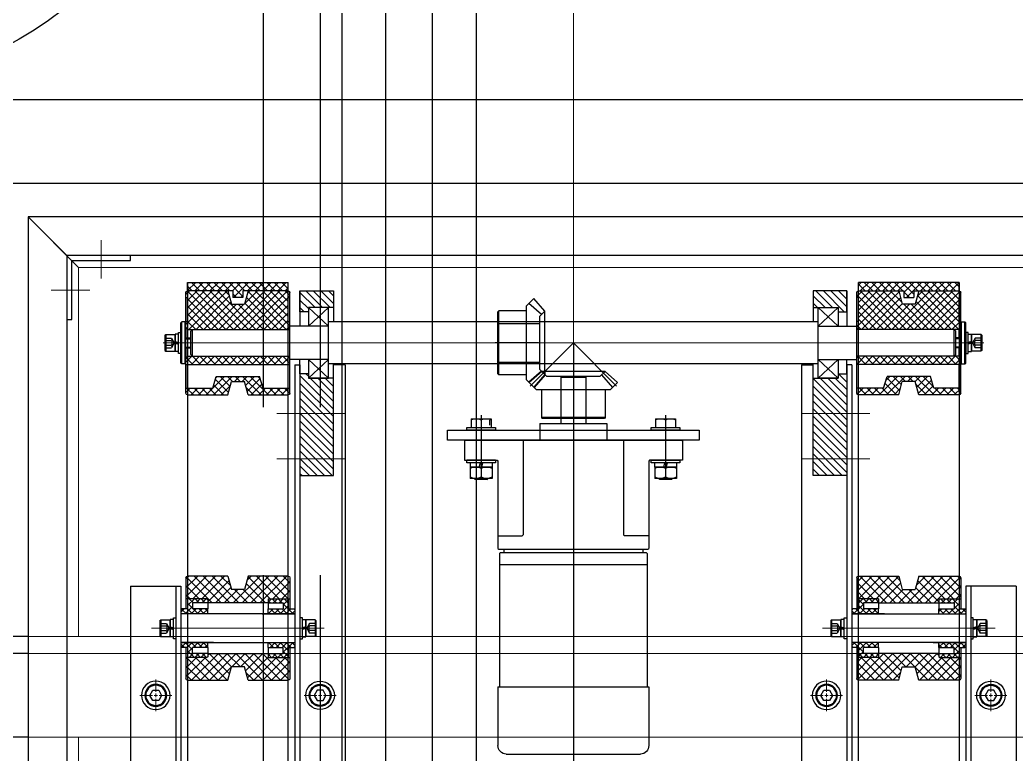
# Model space of a CAD drawing. Extents: x 539033 to 804858, y 468425 to 1263560.
# Drawn here: x 743601 to 744195, y 509810 to 510248 of the extents above; entities that cross this region are included whole.
import ezdxf

# ---------------------------------------------------------------- set-up
doc = ezdxf.new("R2010")
doc.units = 0
doc.header["$LTSCALE"] = 1000
doc.header["$MEASUREMENT"] = 0
for name, pattern in [('0', [0, 0]), ('ACAD_ISO02W100', [15, 12, -3]), ('ACAD_ISO04W100', [30, 24, -3, 0, -3]), ('ACAD_ISO10W100', [18.5, 12, -3, 0.5, -3]), ('DASH', [0.35, 0.25, -0.1]), ('SOLID', [0])]:
    doc.linetypes.add(name, pattern=pattern)
doc.layers.get('0').update_dxf_attribs({"linetype": 'CONTINUOUS'})
for name, color, linetype, lineweight in [('中心线', 1, 'ACAD_ISO10W100', 15), ('标注', 7, 'SOLID', 15), ('点划线', 1, 'ACAD_ISO04W100', 15), ('粗实线', 7, '0', 30), ('细实线', 7, 'SOLID', 15), ('虚线', 6, 'ACAD_ISO02W100', 18)]:
    doc.layers.add(name, color=color, linetype=linetype, lineweight=lineweight)
doc.layers.add('摄像头', color=7, linetype='CONTINUOUS')
doc.layers.add('虛線', color=7, linetype='DASH')

# ---------------------------------------------------------------- blocks, each defined once
blk = doc.blocks.new('A$C2F8B2D76')
at = {"layer": '粗实线'}
for p, q in [((627, 23), (627, 1170)), ((650, 0), (650, 1170)), ((23, 23), (627, 23)), ((627, 23), (650, 0)), ((0, 0), (650, 0))]:
    blk.add_line(p, q, dxfattribs=at)
blk = doc.blocks.new('A$C4B1D05A6')
at = {"layer": '点划线'}
for p, q in [((6.5, 8.5), (6.5, 16)), ((4.5, 6.5), (-3, 6.5)), ((5.5, 6.5), (7.5, 6.5)), ((6.5, 5.5), (6.5, 7.5)), ((8.5, 6.5), (16, 6.5)), ((6.5, 4.5), (6.5, -3))]:
    blk.add_line(p, q, dxfattribs=at)
at = {"layer": '粗实线'}
blk.add_lwpolyline([(3.04, 6.5), (4.77, 3.5), (8.23, 3.5), (9.96, 6.5), (8.23, 9.5), (4.77, 9.5)], close=True, dxfattribs=at)
for radius in [8.5, 6.5, 6]:
    blk.add_circle((6.5, 6.5), radius, dxfattribs=at)
blk = doc.blocks.new('A$C3CA42C6C')
at = {"layer": '标注'}
h = blk.add_hatch(dxfattribs=at)
h.set_pattern_fill('ANSI37', color=256, angle=180, style=0)
h.set_pattern_definition([(315, (-259.355, 1821.231), (-2.245064, -2.245064), []), (225, (-259.355, 1821.231), (-2.245064, 2.245064), [])])
h.paths.add_polyline_path([(69.1, 355.26), (76.9, 355.26), (79, 347.26), (103, 347.26, 0.414214), (104, 348.26), (104, 351.26), (88, 351.26), (85.9, 358.26), (60.1, 358.26), (58, 351.26), (42, 351.26), (42, 348.26, 0.414214), (43, 347.26), (67, 347.26)])
h.paths.add_polyline_path([(103, 386.26), (104, 387.26), (104, 391.06), (103, 391.06), (103, 405.26), (104, 405.26), (104, 408.26, 0.414214), (103, 409.26), (79, 409.26), (76.9, 401.26), (69.1, 401.26), (67, 409.26), (43, 409.26, 0.414214), (42, 408.26), (42, 405.26), (43, 405.26), (43, 391.06), (42, 391.06), (42, 387.26), (43, 386.26)])
h.paths.add_polyline_path([(104, 365.46), (104, 369.26), (103, 370.26), (43, 370.26), (42, 369.26), (42, 365.46)])
h = blk.add_hatch(dxfattribs=at)
h.set_pattern_fill('ANSI31', color=256)
h.set_pattern_definition([(45, (3791.5574, -997.2763), (-2.245064, 2.245064), [])])
h.paths.add_polyline_path([(127, 399.26), (130, 399.26), (130, 409.26), (110, 409.26), (110, 396.76), (115, 396.76), (115, 399.26)])
h.paths.add_polyline_path([(115, 357.26), (115, 359.76), (110, 359.76), (110, 299.26), (130, 299.26), (130, 357.26)])
h = blk.add_hatch(dxfattribs=at)
h.set_pattern_fill('ANSI31', color=256)
h.set_pattern_definition([(45, (3691.5574, -997.2763), (-2.245064, 2.245064), [])])
h.paths.add_polyline_path([(431, 399.26), (431, 396.76), (436, 396.76), (436, 409.26), (416, 409.26), (416, 399.26)])
h.paths.add_polyline_path([(416, 357.26), (416, 299.26), (436, 299.26), (436, 359.76), (431, 359.76), (431, 357.26)])
h = blk.add_hatch(dxfattribs=at)
h.set_pattern_fill('ANSI37', color=256, angle=180, style=0)
h.set_pattern_definition([(315, (-419.355, 1821.231), (-2.245064, -2.245064), []), (225, (-419.355, 1821.231), (-2.245064, 2.245064), [])])
h.paths.add_polyline_path([(476.9, 355.26), (469.1, 355.26), (467, 347.26), (443, 347.26, -0.414214), (442, 348.26), (442, 351.26), (458, 351.26), (460.1, 358.26), (485.9, 358.26), (488, 351.26), (504, 351.26), (504, 348.26, -0.414214), (503, 347.26), (479, 347.26)])
h.paths.add_polyline_path([(443, 386.26), (442, 387.26), (442, 391.06), (443, 391.06), (443, 405.26), (442, 405.26), (442, 408.26, -0.414214), (443, 409.26), (467, 409.26), (469.1, 401.26), (476.9, 401.26), (479, 409.26), (503, 409.26, -0.414214), (504, 408.26), (504, 405.26), (503, 405.26), (503, 391.06), (504, 391.06), (504, 387.26), (503, 386.26)])
h.paths.add_polyline_path([(442, 365.46), (442, 369.26), (443, 370.26), (503, 370.26), (504, 369.26), (504, 365.46)])
h = blk.add_hatch(dxfattribs=at)
h.set_pattern_fill('ANSI37', color=256, scale=30, angle=270, style=0)
h.set_pattern_definition([(225, (512.0958, 719.0855), (-2.65165, 2.65165), []), (135, (512.0958, 719.0855), (2.65165, 2.65165), [])])
h.paths.add_polyline_path([(55, 223.28), (55, 225.78), (42, 225.78), (42, 238.28, -0.414214), (43, 239.28), (67, 239.28), (69.1, 231.28), (76.9, 231.28), (79, 239.28), (103, 239.28, -0.414214), (104, 238.28), (104, 225.78), (91, 225.78), (91, 223.28)])
h.paths.add_polyline_path([(91, 193.28), (91, 190.78), (104, 190.78), (104, 178.28, -0.414214), (103, 177.28), (79, 177.28), (76.9, 185.28), (69.1, 185.28), (67, 177.28), (43, 177.28, -0.414214), (42, 178.28), (42, 190.78), (55, 190.78), (55, 193.28)])
h = blk.add_hatch(dxfattribs=at)
h.set_pattern_fill('ANSI37', color=256, scale=30, angle=270, style=0)
h.set_pattern_definition([(225, (352.0958, 719.0855), (-2.65165, 2.65165), []), (135, (352.0958, 719.0855), (2.65165, 2.65165), [])])
h.paths.add_polyline_path([(491, 223.28), (491, 225.78), (504, 225.78), (504, 238.28, 0.414214), (503, 239.28), (479, 239.28), (476.9, 231.28), (469.1, 231.28), (467, 239.28), (443, 239.28, 0.414214), (442, 238.28), (442, 225.78), (455, 225.78), (455, 223.28)])
h.paths.add_polyline_path([(455, 193.28), (455, 190.78), (442, 190.78), (442, 178.28, 0.414214), (443, 177.28), (467, 177.28), (469.1, 185.28), (476.9, 185.28), (479, 177.28), (503, 177.28, 0.414214), (504, 178.28), (504, 190.78), (491, 190.78), (491, 193.28)])
h = blk.add_hatch(dxfattribs=at)
h.set_pattern_fill('ANSI37', color=256, scale=20, angle=180, style=0)
h.set_pattern_definition([(315, (-50.907, 415.0758), (-1.767767, -1.767767), []), (225, (-50.907, 415.0758), (-1.767767, 1.767767), [])])
h.paths.add_polyline_path([(55, 196.78), (46, 196.78), (46, 193.28), (55, 193.28), (55, 191.28), (54.5, 190.78), (43.5, 190.78), (43, 191.28), (43, 196.78), (39.5, 196.78), (39, 197.28), (39, 199.28), (39.5, 199.78), (55, 199.78)])
h.paths.add_polyline_path([(107, 197.28), (106.5, 196.78), (103, 196.78), (103, 191.28), (102.5, 190.78), (91.5, 190.78), (91, 191.28), (91, 193.28), (100, 193.28), (100, 196.78), (91, 196.78), (91, 199.78), (106.5, 199.78), (107, 199.28)])
h.paths.add_polyline_path([(103, 219.78), (106.5, 219.78), (107, 219.28), (107, 217.28), (106.5, 216.78), (91, 216.78), (91, 219.78), (100, 219.78), (100, 223.28), (91, 223.28), (91, 225.28), (91.5, 225.78), (102.5, 225.78), (103, 225.28)])
h.paths.add_polyline_path([(55, 223.28), (46, 223.28), (46, 219.78), (55, 219.78), (55, 216.78), (39.5, 216.78), (39, 217.28), (39, 219.28), (39.5, 219.78), (43, 219.78), (43, 225.28), (43.5, 225.78), (54.5, 225.78), (55, 225.28)])
h = blk.add_hatch(dxfattribs=at)
h.set_pattern_fill('ANSI37', color=256, scale=20, angle=180, style=0)
h.set_pattern_definition([(315, (-210.907, 415.0758), (-1.767767, -1.767767), []), (225, (-210.907, 415.0758), (-1.767767, 1.767767), [])])
h.paths.add_polyline_path([(491, 196.78), (500, 196.78), (500, 193.28), (491, 193.28), (491, 191.28), (491.5, 190.78), (502.5, 190.78), (503, 191.28), (503, 196.78), (506.5, 196.78), (507, 197.28), (507, 199.28), (506.5, 199.78), (491, 199.78)])
h.paths.add_polyline_path([(439, 197.28), (439.5, 196.78), (443, 196.78), (443, 191.28), (443.5, 190.78), (454.5, 190.78), (455, 191.28), (455, 193.28), (446, 193.28), (446, 196.78), (455, 196.78), (455, 199.78), (439.5, 199.78), (439, 199.28)])
h.paths.add_polyline_path([(443, 219.78), (439.5, 219.78), (439, 219.28), (439, 217.28), (439.5, 216.78), (455, 216.78), (455, 219.78), (446, 219.78), (446, 223.28), (455, 223.28), (455, 225.28), (454.5, 225.78), (443.5, 225.78), (443, 225.28)])
h.paths.add_polyline_path([(491, 223.28), (500, 223.28), (500, 219.78), (491, 219.78), (491, 216.78), (506.5, 216.78), (507, 217.28), (507, 219.28), (506.5, 219.78), (503, 219.78), (503, 225.28), (502.5, 225.78), (491.5, 225.78), (491, 225.28)])
at = {"layer": '粗实线'}
h = blk.add_hatch(dxfattribs=at)
h.set_pattern_fill('ANSI31', color=3, angle=180, style=0)
h.set_pattern_definition([(315, (-12044.5265, -10719.8034), (-2.245064, -2.245064), [])])
h.paths.add_polyline_path([(103, 409.26), (76, 409.26), (76, 405.26), (70, 405.26), (70, 409.26), (43, 409.26), (43, 414.26), (103, 414.26)])
h = blk.add_hatch(dxfattribs=at)
h.set_pattern_fill('ANSI31', color=3, angle=270, style=0)
h.set_pattern_definition([(225, (-12044.5265, -10719.8034), (-2.245064, 2.245064), [])])
h.paths.add_polyline_path([(103, 409.26), (76, 409.26), (76, 405.26), (70, 405.26), (70, 409.26), (43, 409.26), (43, 414.26), (103, 414.26)])
h = blk.add_hatch(dxfattribs=at)
h.set_pattern_fill('ANSI31', color=3, angle=180, style=0)
h.set_pattern_definition([(315, (-12204.5265, -10719.8034), (-2.24506403, -2.24506403), [])])
h.paths.add_polyline_path([(443, 409.26), (470, 409.26), (470, 405.26), (476, 405.26), (476, 409.26), (503, 409.26), (503, 414.26), (443, 414.26)])
h = blk.add_hatch(dxfattribs=at)
h.set_pattern_fill('ANSI31', color=3, angle=270, style=0)
h.set_pattern_definition([(225, (-12204.5265, -10719.8034), (-2.24506403, 2.24506403), [])])
h.paths.add_polyline_path([(443, 409.26), (470, 409.26), (470, 405.26), (476, 405.26), (476, 409.26), (503, 409.26), (503, 414.26), (443, 414.26)])
for p, q in [((289.96, 397.16), (296.6, 404.67)), ((296.6, 404.67), (300.96, 400.3)), ((292.04, 395.08), (299.56, 401.71)), ((300.96, 356.23), (300.96, 400.3)), ((289.96, 361.3), (289.96, 397.16)), ((289.96, 397.16), (292.96, 394.16)), ((292.96, 362.37), (292.96, 394.16)), ((300.96, 397.26), (317.46, 397.26)), ((317.46, 359.26), (317.46, 397.26)), ((317.46, 397.26), (317.96, 396.76)), ((317.96, 359.76), (317.96, 396.76)), ((289.96, 390.76), (292.96, 390.76)), ((317.96, 389.74), (292.96, 389.74)), ((273, 378.26), (247.29, 352.56)), ((273, 378.26), (298.71, 352.56)), ((273, 378.26), (273, 331.68)), ((293.74, 378.26), (319.59, 378.26)), ((289.96, 365.76), (292.96, 365.76)), ((289.96, 359.37), (292.96, 362.37)), ((317.96, 366.74), (292.96, 366.74)), ((254.11, 361.3), (246.6, 354.67)), ((256.19, 359.22), (249.56, 351.71)), ((254.11, 361.3), (257.11, 358.3)), ((254.11, 361.3), (291.89, 361.3)), ((257.11, 358.3), (288.89, 358.3)), ((291.89, 361.3), (288.89, 358.3)), ((289.81, 359.22), (296.44, 351.71)), ((289.96, 361.3), (289.96, 359.37)), ((289.96, 359.37), (296.6, 351.86)), ((291.89, 361.3), (299.4, 354.67)), ((292.04, 361.45), (299.56, 354.82)), ((300.96, 359.26), (317.46, 359.26)), ((317.46, 359.26), (317.96, 359.76)), ((246.6, 354.67), (250.96, 350.3)), ((299.4, 354.67), (295.04, 350.3)), ((296.6, 351.86), (300.96, 356.23)), ((250.96, 350.3), (295.04, 350.3)), ((254, 350.3), (254, 333.8)), ((292, 350.3), (292, 333.8)), ((224, 333.1), (212, 333.1)), ((212, 333.1), (212, 327.8)), ((218, 335.13), (218, 297)), ((224, 333.1), (224, 327.8)), ((254, 333.8), (292, 333.8)), ((254, 333.8), (254.5, 333.3)), ((254.5, 333.3), (291.5, 333.3)), ((292, 333.8), (291.5, 333.3)), ((334, 333.1), (322, 333.1)), ((322, 333.1), (322, 327.8)), ((328, 335.13), (328, 297)), ((334, 333.1), (334, 327.8)), ((209.5, 327.8), (209.5, 326.3)), ((226.5, 327.8), (209.5, 327.8)), ((224, 327.8), (212, 327.8)), ((218, 332.41), (218, 327.8)), ((226.5, 326.3), (226.5, 327.8)), ((319.5, 327.8), (319.5, 326.3)), ((336.5, 327.8), (319.5, 327.8)), ((334, 327.8), (322, 327.8)), ((323, 332.28), (323, 329.28)), ((328, 332.41), (328, 327.8)), ((336.5, 326.3), (336.5, 327.8)), ((209.5, 326.3), (226.5, 326.3)), ((319.5, 326.3), (336.5, 326.3)), ((209.5, 308.3), (209.5, 306.8)), ((209.5, 308.3), (226.5, 308.3)), ((209.5, 306.8), (226.5, 306.8)), ((211.4, 306.8), (211.4, 304.3)), ((211.4, 304.3), (224.6, 304.3)), ((211.5, 304.3), (224.5, 304.3)), ((211.5, 304.3), (211.5, 297.5)), ((217.62, 304.3), (216.95, 306.8)), ((218, 303.61), (218, 298.19)), ((219.12, 304.3), (218.45, 306.8)), ((224.5, 304.3), (224.5, 297.5)), ((224.6, 306.8), (224.6, 304.3)), ((226.5, 306.8), (226.5, 308.3)), ((319.5, 308.3), (319.5, 306.8)), ((319.5, 308.3), (336.5, 308.3)), ((319.5, 306.8), (336.5, 306.8)), ((321.4, 306.8), (321.4, 304.3)), ((321.4, 304.3), (334.6, 304.3)), ((321.5, 304.3), (334.5, 304.3)), ((321.5, 304.3), (321.5, 297.5)), ((327.62, 304.3), (326.95, 306.8)), ((328, 303.61), (328, 298.19)), ((329.12, 304.3), (328.45, 306.8)), ((334.5, 304.3), (334.5, 297.5)), ((334.6, 306.8), (334.6, 304.3)), ((336.5, 306.8), (336.5, 308.3)), ((211.5, 297.5), (224.5, 297.5)), ((214, 297.5), (214, 297.3)), ((214, 297.3), (222, 297.3)), ((214.5, 296.8), (214, 297.3)), ((214.6, 297.5), (214.6, 296.8)), ((221.4, 297.5), (221.4, 296.8)), ((221.5, 296.8), (222, 297.3)), ((222, 297.5), (222, 297.3)), ((321.5, 297.5), (334.5, 297.5)), ((324, 297.5), (324, 297.3)), ((324, 297.3), (332, 297.3)), ((324.5, 296.8), (324, 297.3)), ((324.6, 297.5), (324.6, 296.8)), ((331.4, 297.5), (331.4, 296.8)), ((331.5, 296.8), (332, 297.3)), ((332, 297.5), (332, 297.3)), ((214.5, 296.8), (221.5, 296.8)), ((324.5, 296.8), (331.5, 296.8))]:
    blk.add_line(p, q)
at = {"color": 6}
for p, q in [((266, 358.3), (265.5, 357.8)), ((280.5, 357.8), (265.5, 357.8)), ((265.5, 357.8), (265.5, 330.3)), ((280, 358.3), (266, 358.3)), ((273, 361.27), (273, 127.67)), ((280.5, 357.8), (280, 358.3)), ((280.5, 357.8), (280.5, 330.3)), ((293, 330.3), (253, 330.3)), ((253, 330.3), (253, 320.3)), ((293, 330.3), (293, 320.3)), ((218, 323.54), (218, 304.85)), ((328, 323.54), (328, 304.85)), ((208, 319.8), (208.5, 320.3)), ((208.5, 320.3), (208, 319.8)), ((208, 319.8), (208, 308.3)), ((337.5, 320.3), (208.5, 320.3)), ((243, 320.3), (243, 263.8)), ((303, 320.3), (303, 263.8)), ((338, 319.8), (337.5, 320.3)), ((338, 319.8), (338, 308.3)), ((208, 308.3), (227.5, 308.3)), ((226.5, 308.3), (209.5, 308.3)), ((227.5, 308.3), (228, 307.8)), ((228, 307.8), (228, 255.8)), ((318.5, 308.3), (318, 307.8)), ((318, 307.8), (318, 255.8)), ((338, 308.3), (318.5, 308.3)), ((336.25, 308.3), (319.25, 308.3)), ((228, 263.3), (242.5, 263.3)), ((243, 263.8), (242.5, 263.3)), ((303, 263.8), (303.5, 263.3)), ((318, 263.3), (303.5, 263.3)), ((228.5, 255.3), (228, 255.8)), ((318, 255.8), (317.5, 255.3)), ((317.5, 255.3), (228.5, 255.3)), ((229.5, 253.3), (229, 252.8)), ((229, 252.8), (229, 173.3)), ((316.5, 253.3), (229.5, 253.3)), ((231.5, 255.3), (231.5, 253.3)), ((314.5, 255.3), (314.5, 253.3)), ((317, 252.8), (316.5, 253.3)), ((317, 252.8), (317, 173.3)), ((317, 246.3), (229, 246.3)), ((318, 173.3), (228, 173.3)), ((228, 173.3), (228, 138.3)), ((318, 173.3), (318, 138.3)), ((313, 133.3), (233, 133.3))]:
    blk.add_line(p, q, dxfattribs=at)
blk.add_lwpolyline([(198, 320.3), (348, 320.3), (348, 326.3), (198, 326.3)], close=True)
for centre, radius, start, end in [((215, 326.23), 6.87, 64.09794, 115.90206), ((221, 326.23), 6.87, 64.09794, 115.90206), ((325, 326.23), 6.87, 64.09794, 115.90206), ((331, 326.23), 6.87, 64.09794, 115.90206), ((214.75, 296.3), 8, 66.03052, 113.96948), ((221.25, 296.3), 8, 66.03052, 113.96948), ((324.75, 296.3), 8, 66.03052, 113.96948), ((331.25, 296.3), 8, 66.03052, 113.96948), ((214.75, 305.5), 8, 246.03052, 293.96948), ((221.25, 305.5), 8, 246.03052, 293.96948), ((324.75, 305.5), 8, 246.03052, 293.96948), ((331.25, 305.5), 8, 246.03052, 293.96948)]:
    blk.add_arc(centre, radius, start, end)
for centre, start, end in [((233, 138.3), 180, 270), ((313, 138.3), 270, 0)]:
    blk.add_arc(centre, 5, start, end, dxfattribs=at)
at = {"layer": '点划线'}
for p, q in [((28.19, 378.26), (517.54, 378.26)), ((137, 336.26), (96.28, 336.26)), ((409, 336.26), (449.72, 336.26)), ((137, 309.26), (96.28, 309.26)), ((409, 309.26), (449.72, 309.26)), ((21.5, 208.26), (124.5, 208.26)), ((524.5, 208.26), (421.5, 208.26))]:
    blk.add_line(p, q, dxfattribs=at)
at = {"layer": '粗实线', "color": 3}
for p, q in [((43, 414.26), (103, 414.26)), ((43, 414.26), (43, -707.05)), ((103, -707.05), (103, 414.26)), ((503, 414.26), (443, 414.26)), ((443, -707.05), (443, 414.26)), ((503, 414.26), (503, -707.05))]:
    blk.add_line(p, q, dxfattribs=at)
at = {"layer": '粗实线'}
for p, q in [((43, 409.26), (43, 414.26)), ((103, 409.26), (103, 414.26)), ((443, 409.26), (443, 414.26)), ((503, 409.26), (503, 414.26)), ((42, 348.26), (42, 408.26)), ((42, 405.26), (43, 405.26)), ((70, 409.26), (43, 409.26)), ((67, 409.26), (43, 409.26)), ((43, 391.06), (43, 405.26)), ((67, 409.26), (69.1, 401.26)), ((70, 409.26), (70, 405.26)), ((76, 405.26), (70, 405.26)), ((76, 409.26), (76, 405.26)), ((103, 409.26), (76, 409.26)), ((79, 409.26), (76.9, 401.26)), ((103, 409.26), (79, 409.26)), ((103, 405.26), (104, 405.26)), ((103, 391.06), (103, 405.26)), ((104, 348.26), (104, 408.26)), ((110, 409.26), (110, 388.26)), ((110, 396.76), (110, 409.26)), ((110, 409.26), (130, 409.26)), ((130, 409.26), (130, 399.26)), ((436, 409.26), (416, 409.26)), ((416, 409.26), (416, 399.26)), ((436, 409.26), (436, 388.26)), ((436, 396.76), (436, 409.26)), ((442, 348.26), (442, 408.26)), ((443, 405.26), (442, 405.26)), ((443, 409.26), (470, 409.26)), ((443, 409.26), (467, 409.26)), ((443, 391.06), (443, 405.26)), ((467, 409.26), (469.1, 401.26)), ((470, 409.26), (470, 405.26)), ((470, 405.26), (476, 405.26)), ((476, 409.26), (503, 409.26)), ((476, 409.26), (476, 405.26)), ((479, 409.26), (476.9, 401.26)), ((479, 409.26), (503, 409.26)), ((504, 405.26), (503, 405.26)), ((503, 391.06), (503, 405.26)), ((504, 348.26), (504, 408.26)), ((69.1, 401.26), (76.9, 401.26)), ((130, 399.26), (115, 399.26)), ((130, 399.26), (130, 390.76)), ((416, 399.26), (431, 399.26)), ((416, 399.26), (416, 390.76)), ((476.9, 401.26), (469.1, 401.26)), ((115, 396.76), (110, 396.76)), ((431, 396.76), (436, 396.76)), ((39.5, 390.76), (39, 390.26)), ((39, 366.26), (39, 390.26)), ((41.5, 390.76), (39.5, 390.76)), ((39.5, 365.76), (39.5, 390.76)), ((41.5, 390.76), (42, 390.26)), ((41.5, 365.76), (41.5, 390.76)), ((42, 391.06), (43, 391.06)), ((42, 365.46), (42, 391.06)), ((42, 387.26), (43, 386.26)), ((43, 381.26), (43, 386.26)), ((43, 386.26), (103, 386.26)), ((46, 386.26), (45, 385.26)), ((46, 370.26), (46, 386.26)), ((46, 386.26), (104, 386.26)), ((103, 391.06), (104, 391.06)), ((104, 387.26), (103, 386.26)), ((104, 365.46), (104, 391.06)), ((127, 388.26), (104, 388.26)), ((127, 390.76), (419, 390.76)), ((419, 388.26), (442, 388.26)), ((443, 391.06), (442, 391.06)), ((442, 365.46), (442, 391.06)), ((442, 387.26), (443, 386.26)), ((500, 386.26), (442, 386.26)), ((503, 386.26), (443, 386.26)), ((500, 386.26), (501, 385.26)), ((500, 370.26), (500, 386.26)), ((504, 391.06), (503, 391.06)), ((504, 387.26), (503, 386.26)), ((503, 381.26), (503, 386.26)), ((504, 365.46), (504, 391.06)), ((504.5, 390.76), (504, 390.26)), ((504.5, 390.76), (506.5, 390.76)), ((504.5, 365.76), (504.5, 390.76)), ((506.5, 390.76), (507, 390.26)), ((506.5, 365.76), (506.5, 390.76)), ((507, 366.26), (507, 390.26)), ((29.5, 382.76), (30, 383.26)), ((29.5, 382.76), (29.5, 373.76)), ((29.5, 381.15), (33.33, 381.15)), ((30, 383.26), (35.5, 383.26)), ((30, 383.26), (30, 373.26)), ((33.33, 381.15), (35, 378.26)), ((37.5, 383.36), (35.5, 383.36)), ((35.5, 373.16), (35.5, 383.36)), ((35.5, 383.26), (35.5, 373.26)), ((37.5, 384.51), (39, 384.51)), ((37.5, 372.01), (37.5, 384.51)), ((39, 384.51), (39, 372.01)), ((42, 381.26), (45, 381.26)), ((42, 380.76), (45, 380.76)), ((45, 371.26), (45, 385.26)), ((501, 371.26), (501, 385.26)), ((504, 381.26), (501, 381.26)), ((504, 380.76), (501, 380.76)), ((508.5, 384.51), (507, 384.51)), ((507, 384.51), (507, 372.01)), ((508.5, 372.01), (508.5, 384.51)), ((508.5, 383.36), (510.5, 383.36)), ((510.5, 373.16), (510.5, 383.36)), ((516, 383.26), (510.5, 383.26)), ((510.5, 383.26), (510.5, 373.26)), ((512.67, 381.15), (511, 378.26)), ((516.5, 381.15), (512.67, 381.15)), ((516.5, 382.76), (516, 383.26)), ((516, 383.26), (516, 373.26)), ((516.5, 382.76), (516.5, 373.76)), ((29.5, 379.71), (33.33, 379.71)), ((29.5, 376.82), (33.33, 376.82)), ((29.5, 375.38), (33.33, 375.38)), ((35, 378.26), (33.33, 375.38)), ((35.5, 379.01), (37.5, 378.47)), ((35.5, 378.01), (37.5, 377.47)), ((42, 375.76), (45, 375.76)), ((42, 375.26), (45, 375.26)), ((43, 370.26), (43, 375.26)), ((504, 375.76), (501, 375.76)), ((504, 375.26), (501, 375.26)), ((503, 370.26), (503, 375.26)), ((510.5, 379.01), (508.5, 378.47)), ((510.5, 378.01), (508.5, 377.47)), ((511, 378.26), (512.67, 375.38)), ((516.5, 379.71), (512.67, 379.71)), ((516.5, 376.82), (512.67, 376.82)), ((516.5, 375.38), (512.67, 375.38)), ((29.5, 373.76), (30, 373.26)), ((30, 373.26), (35.5, 373.26)), ((37.5, 373.16), (35.5, 373.16)), ((39, 372.01), (37.5, 372.01)), ((42, 369.26), (43, 370.26)), ((43, 370.26), (103, 370.26)), ((46, 370.26), (45, 371.26)), ((46, 370.26), (104, 370.26)), ((104, 369.26), (103, 370.26)), ((442, 369.26), (443, 370.26)), ((500, 370.26), (442, 370.26)), ((503, 370.26), (443, 370.26)), ((500, 370.26), (501, 371.26)), ((504, 369.26), (503, 370.26)), ((507, 372.01), (508.5, 372.01)), ((508.5, 373.16), (510.5, 373.16)), ((516, 373.26), (510.5, 373.26)), ((516.5, 373.76), (516, 373.26)), ((39.5, 365.76), (39, 366.26)), ((41.5, 365.76), (39.5, 365.76)), ((41.5, 365.76), (42, 366.26)), ((42, 365.46), (104, 365.46)), ((43, 351.26), (43, 365.46)), ((103, 351.26), (103, 365.46)), ((127, 368.26), (104, 368.26)), ((107, 365.26), (107, -716.74)), ((107, 365.26), (110, 365.26)), ((110, 359.76), (110, 368.26)), ((110, 365.26), (110, -716.74)), ((127, 365.76), (419, 365.76)), ((130, 357.26), (130, 365.76)), ((137, 365.26), (130, 365.26)), ((137, 365.26), (137, -716.74)), ((409, 365.26), (409, -716.74)), ((409, 365.26), (416, 365.26)), ((416, 357.26), (416, 365.76)), ((419, 368.26), (442, 368.26)), ((436, 359.76), (436, 368.26)), ((436, 365.26), (436, -716.74)), ((439, 365.26), (436, 365.26)), ((439, 365.26), (439, -716.74)), ((504, 365.46), (442, 365.46)), ((443, 351.26), (443, 365.46)), ((503, 351.26), (503, 365.46)), ((504.5, 365.76), (504, 366.26)), ((504.5, 365.76), (506.5, 365.76)), ((506.5, 365.76), (507, 366.26)), ((58, 351.26), (60.1, 358.26)), ((60.1, 358.26), (85.9, 358.26)), ((88, 351.26), (85.9, 358.26)), ((115, 359.76), (110, 359.76)), ((110, 359.76), (110, 299.26)), ((130, 357.26), (115, 357.26)), ((130, 299.26), (130, 357.26)), ((416, 299.26), (416, 357.26)), ((416, 357.26), (431, 357.26)), ((431, 359.76), (436, 359.76)), ((436, 359.76), (436, 299.26)), ((458, 351.26), (460.1, 358.26)), ((485.9, 358.26), (460.1, 358.26)), ((488, 351.26), (485.9, 358.26)), ((42, 351.26), (58, 351.26)), ((67, 347.26), (69.1, 355.26)), ((69.1, 355.26), (76.9, 355.26)), ((79, 347.26), (76.9, 355.26)), ((88, 351.26), (104, 351.26)), ((458, 351.26), (442, 351.26)), ((467, 347.26), (469.1, 355.26)), ((476.9, 355.26), (469.1, 355.26)), ((479, 347.26), (476.9, 355.26)), ((504, 351.26), (488, 351.26)), ((43, 347.26), (67, 347.26)), ((79, 347.26), (103, 347.26)), ((467, 347.26), (443, 347.26)), ((503, 347.26), (479, 347.26)), ((110, 299.26), (130, 299.26)), ((436, 299.26), (416, 299.26)), ((42, 238.28), (42, 219.78)), ((67, 239.28), (43, 239.28)), ((67, 239.28), (69.1, 231.28)), ((79, 239.28), (76.9, 231.28)), ((103, 239.28), (79, 239.28)), ((104, 238.28), (104, 219.78)), ((442, 238.28), (442, 219.78)), ((443, 239.28), (467, 239.28)), ((467, 239.28), (469.1, 231.28)), ((479, 239.28), (476.9, 231.28)), ((479, 239.28), (503, 239.28)), ((504, 238.28), (504, 219.78)), ((9, 233.26), (9, -716.74)), ((9, 233.26), (39, 233.26)), ((36, 233.26), (36, -716.74)), ((39, 233.26), (39, -716.74)), ((507, 233.26), (507, -716.74)), ((537, 233.26), (507, 233.26)), ((510, 233.26), (510, -716.74)), ((537, 233.26), (537, -716.74)), ((54.5, 225.78), (42, 225.78)), ((43.5, 225.78), (43, 225.28)), ((54.5, 225.78), (55, 225.28)), ((76.9, 231.28), (69.1, 231.28)), ((91.5, 225.78), (91, 225.28)), ((91, 225.78), (104, 225.78)), ((91, 225.78), (91, 219.78)), ((102.5, 225.78), (103, 225.28)), ((455, 225.78), (442, 225.78)), ((443.5, 225.78), (443, 225.28)), ((454.5, 225.78), (455, 225.28)), ((455, 225.78), (455, 219.78)), ((469.1, 231.28), (476.9, 231.28)), ((491.5, 225.78), (491, 225.28)), ((491.5, 225.78), (504, 225.78)), ((502.5, 225.78), (503, 225.28)), ((43, 225.28), (43, 219.78)), ((46, 223.28), (46, 219.78)), ((55, 223.28), (46, 223.28)), ((55, 225.28), (55, 219.78)), ((91, 223.28), (55, 223.28)), ((91, 223.28), (100, 223.28)), ((100, 223.28), (100, 219.78)), ((103, 225.28), (103, 219.78)), ((443, 225.28), (443, 219.78)), ((455, 223.28), (446, 223.28)), ((446, 223.28), (446, 219.78)), ((455, 223.28), (491, 223.28)), ((491, 225.28), (491, 219.78)), ((491, 223.28), (500, 223.28)), ((500, 223.28), (500, 219.78)), ((503, 225.28), (503, 219.78)), ((34.5, 202.01), (34.5, 214.51)), ((34.5, 214.51), (36, 214.51)), ((36, 214.51), (36, 202.01)), ((39.5, 219.78), (39, 219.28)), ((39, 219.28), (39, 216.78)), ((39.5, 216.78), (39, 217.28)), ((107, 216.78), (39, 216.78)), ((43, 219.78), (39.5, 219.78)), ((58.5, 216.78), (39.5, 216.78)), ((55, 219.78), (46, 219.78)), ((55, 216.78), (55, 219.78)), ((87.5, 216.78), (106.5, 216.78)), ((91, 216.78), (91, 219.78)), ((91, 219.78), (100, 219.78)), ((103, 219.78), (106.5, 219.78)), ((106.5, 219.78), (107, 219.28)), ((106.5, 216.78), (107, 217.28)), ((107, 219.28), (107, 197.28)), ((110, 214.51), (110, 202.01)), ((111.5, 214.51), (110, 214.51)), ((111.5, 202.01), (111.5, 214.51)), ((434.5, 202.01), (434.5, 214.51)), ((434.5, 214.51), (436, 214.51)), ((436, 214.51), (436, 202.01)), ((439.5, 219.78), (439, 219.28)), ((439, 219.28), (439, 197.28)), ((439.5, 216.78), (439, 217.28)), ((439, 216.78), (507, 216.78)), ((443, 219.78), (439.5, 219.78)), ((458.5, 216.78), (439.5, 216.78)), ((455, 219.78), (446, 219.78)), ((455, 216.78), (455, 219.78)), ((487.5, 216.78), (506.5, 216.78)), ((491, 216.78), (491, 219.78)), ((491, 219.78), (500, 219.78)), ((503, 219.78), (506.5, 219.78)), ((506.5, 219.78), (507, 219.28)), ((506.5, 216.78), (507, 217.28)), ((507, 219.28), (507, 216.78)), ((510, 214.51), (510, 202.01)), ((511.5, 214.51), (510, 214.51)), ((511.5, 202.01), (511.5, 214.51)), ((26.5, 212.76), (27, 213.26)), ((26.5, 212.76), (26.5, 203.76)), ((26.5, 211.15), (30.33, 211.15)), ((26.5, 209.71), (30.33, 209.71)), ((27, 213.26), (32.5, 213.26)), ((27, 213.26), (27, 203.26)), ((30.33, 211.15), (32, 208.26)), ((32, 208.26), (30.33, 205.38)), ((32.5, 203.16), (32.5, 213.36)), ((34.5, 213.36), (32.5, 213.36)), ((32.5, 213.26), (32.5, 203.26)), ((32.5, 209.01), (34.5, 208.47)), ((32.5, 208.01), (34.5, 207.47)), ((111.5, 213.36), (113.5, 213.36)), ((113.5, 209.01), (111.5, 208.47)), ((113.5, 208.01), (111.5, 207.47)), ((113.5, 203.16), (113.5, 213.36)), ((119, 213.26), (113.5, 213.26)), ((113.5, 213.26), (113.5, 203.26)), ((115.67, 211.15), (114, 208.26)), ((114, 208.26), (115.67, 205.38)), ((119.5, 211.15), (115.67, 211.15)), ((119.5, 209.71), (115.67, 209.71)), ((119, 213.26), (119, 203.26)), ((119.5, 212.76), (119, 213.26)), ((119.5, 212.76), (119.5, 203.76)), ((426.5, 212.76), (427, 213.26)), ((426.5, 212.76), (426.5, 203.76)), ((426.5, 211.15), (430.33, 211.15)), ((426.5, 209.71), (430.33, 209.71)), ((427, 213.26), (432.5, 213.26)), ((427, 213.26), (427, 203.26)), ((430.33, 211.15), (432, 208.26)), ((432, 208.26), (430.33, 205.38)), ((432.5, 203.16), (432.5, 213.36)), ((434.5, 213.36), (432.5, 213.36)), ((432.5, 213.26), (432.5, 203.26)), ((432.5, 209.01), (434.5, 208.47)), ((432.5, 208.01), (434.5, 207.47)), ((511.5, 213.36), (513.5, 213.36)), ((513.5, 209.01), (511.5, 208.47)), ((513.5, 208.01), (511.5, 207.47)), ((513.5, 203.16), (513.5, 213.36)), ((519, 213.26), (513.5, 213.26)), ((513.5, 213.26), (513.5, 203.26)), ((515.67, 211.15), (514, 208.26)), ((514, 208.26), (515.67, 205.38)), ((519.5, 211.15), (515.67, 211.15)), ((519.5, 209.71), (515.67, 209.71)), ((519, 213.26), (519, 203.26)), ((519.5, 212.76), (519, 213.26)), ((519.5, 212.76), (519.5, 203.76)), ((26.5, 206.82), (30.33, 206.82)), ((26.5, 205.38), (30.33, 205.38)), ((26.5, 203.76), (27, 203.26)), ((27, 203.26), (32.5, 203.26)), ((34.5, 203.16), (32.5, 203.16)), ((36, 202.01), (34.5, 202.01)), ((110, 202.01), (111.5, 202.01)), ((111.5, 203.16), (113.5, 203.16)), ((119, 203.26), (113.5, 203.26)), ((119.5, 206.82), (115.67, 206.82)), ((119.5, 205.38), (115.67, 205.38)), ((119.5, 203.76), (119, 203.26)), ((426.5, 206.82), (430.33, 206.82)), ((426.5, 205.38), (430.33, 205.38)), ((426.5, 203.76), (427, 203.26)), ((427, 203.26), (432.5, 203.26)), ((434.5, 203.16), (432.5, 203.16)), ((436, 202.01), (434.5, 202.01)), ((510, 202.01), (511.5, 202.01)), ((511.5, 203.16), (513.5, 203.16)), ((519, 203.26), (513.5, 203.26)), ((519.5, 206.82), (515.67, 206.82)), ((519.5, 205.38), (515.67, 205.38)), ((519.5, 203.76), (519, 203.26)), ((39.5, 199.78), (39, 199.28)), ((39, 199.78), (39, 197.28)), ((39, 199.78), (107, 199.78)), ((39, 197.28), (39.5, 196.78)), ((58.5, 199.78), (39.5, 199.78)), ((43, 196.78), (39.5, 196.78)), ((42, 196.78), (42, 178.28)), ((43, 196.78), (43, 191.28)), ((46, 193.28), (46, 196.78)), ((55, 196.78), (46, 196.78)), ((55, 196.78), (55, 199.78)), ((55, 196.78), (55, 191.28)), ((87.5, 199.78), (106.5, 199.78)), ((91, 196.78), (91, 199.78)), ((91, 196.78), (91, 190.78)), ((91, 196.78), (100, 196.78)), ((100, 193.28), (100, 196.78)), ((103, 196.78), (103, 191.28)), ((103, 196.78), (106.5, 196.78)), ((104, 196.78), (104, 178.28)), ((106.5, 199.78), (107, 199.28)), ((107, 197.28), (106.5, 196.78)), ((439.5, 199.78), (439, 199.28)), ((507, 199.78), (439, 199.78)), ((439, 197.28), (439.5, 196.78)), ((458.5, 199.78), (439.5, 199.78)), ((443, 196.78), (439.5, 196.78)), ((442, 196.78), (442, 178.28)), ((443, 196.78), (443, 191.28)), ((446, 193.28), (446, 196.78)), ((455, 196.78), (446, 196.78)), ((455, 196.78), (455, 199.78)), ((455, 196.78), (455, 190.78)), ((487.5, 199.78), (506.5, 199.78)), ((491, 196.78), (491, 199.78)), ((491, 196.78), (491, 191.28)), ((491, 196.78), (500, 196.78)), ((500, 193.28), (500, 196.78)), ((503, 196.78), (503, 191.28)), ((503, 196.78), (506.5, 196.78)), ((504, 196.78), (504, 178.28)), ((506.5, 199.78), (507, 199.28)), ((507, 197.28), (506.5, 196.78)), ((507, 199.78), (507, 197.28)), ((54.5, 190.78), (42, 190.78)), ((43, 191.28), (43.5, 190.78)), ((55, 193.28), (46, 193.28)), ((55, 191.28), (54.5, 190.78)), ((55, 193.28), (91, 193.28)), ((91, 193.28), (100, 193.28)), ((91, 191.28), (91.5, 190.78)), ((91, 190.78), (104, 190.78)), ((103, 191.28), (102.5, 190.78)), ((455, 190.78), (442, 190.78)), ((443, 191.28), (443.5, 190.78)), ((455, 193.28), (446, 193.28)), ((455, 191.28), (454.5, 190.78)), ((491, 193.28), (455, 193.28)), ((491, 193.28), (500, 193.28)), ((491, 191.28), (491.5, 190.78)), ((491.5, 190.78), (504, 190.78)), ((503, 191.28), (502.5, 190.78)), ((67, 177.28), (69.1, 185.28)), ((76.9, 185.28), (69.1, 185.28)), ((79, 177.28), (76.9, 185.28)), ((467, 177.28), (469.1, 185.28)), ((469.1, 185.28), (476.9, 185.28)), ((479, 177.28), (476.9, 185.28)), ((43, 177.28), (67, 177.28)), ((79, 177.28), (103, 177.28)), ((467, 177.28), (443, 177.28)), ((503, 177.28), (479, 177.28))]:
    blk.add_line(p, q, dxfattribs=at)
for points in [[(115, 368.26), (115, 357.26), (127, 357.26), (127, 399.26), (115, 399.26), (115, 388.26)], [(431, 368.26), (431, 357.26), (419, 357.26), (419, 399.26), (431, 399.26), (431, 388.26)]]:
    blk.add_lwpolyline(points, dxfattribs=at)
for centre, radius, start, end in [((43, 408.26), 1, 90, 180), ((103, 408.26), 1, 0, 90), ((443, 408.26), 1, 90, 180), ((503, 408.26), 1, 0, 90), ((32.35, 380.43), 1.21, 323.53068, 23.53068), ((513.65, 380.43), 1.21, 156.46932, 216.46932), ((29.07, 378.26), 4.5, 341.2917, 18.7083), ((32.35, 376.1), 1.21, 336.46932, 36.46932), ((516.93, 378.26), 4.5, 161.2917, 198.7083), ((513.65, 376.1), 1.21, 143.53068, 203.53068), ((43, 348.26), 1, 180, 270), ((103, 348.26), 1, 270, 0), ((443, 348.26), 1, 180, 270), ((503, 348.26), 1, 270, 0), ((43, 238.28), 1, 90, 180), ((103, 238.28), 1, 0, 90), ((443, 238.28), 1, 90, 180), ((503, 238.28), 1, 0, 90), ((29.35, 210.43), 1.21, 323.53068, 23.53068), ((26.07, 208.26), 4.5, 341.2917, 18.7083), ((116.65, 210.43), 1.21, 156.46932, 216.46932), ((119.93, 208.26), 4.5, 161.2917, 198.7083), ((429.35, 210.43), 1.21, 323.53068, 23.53068), ((426.07, 208.26), 4.5, 341.2917, 18.7083), ((516.65, 210.43), 1.21, 156.46932, 216.46932), ((519.93, 208.26), 4.5, 161.2917, 198.7083), ((29.35, 206.1), 1.21, 336.46932, 36.46932), ((116.65, 206.1), 1.21, 143.53068, 203.53068), ((429.35, 206.1), 1.21, 336.46932, 36.46932), ((516.65, 206.1), 1.21, 143.53068, 203.53068), ((43, 178.28), 1, 180, 270), ((103, 178.28), 1, 270, 0), ((443, 178.28), 1, 180, 270), ((503, 178.28), 1, 270, 0)]:
    blk.add_arc(centre, radius, start, end, dxfattribs=at)
at = {"layer": '细实线'}
for p, q in [((115, 399.26), (127, 388.26)), ((115, 388.26), (127, 399.26)), ((431, 399.26), (419, 388.26)), ((431, 388.26), (419, 399.26)), ((115, 357.26), (127, 368.26)), ((115, 368.26), (127, 357.26)), ((431, 357.26), (419, 368.26)), ((431, 368.26), (419, 357.26))]:
    blk.add_line(p, q, dxfattribs=at)
at = {"layer": '粗实线', "xscale": -1, "rotation": 180}
for p in [(17.5, 174.76), (417.5, 174.76)]:
    blk.add_blockref('A$C4B1D05A6', p, dxfattribs=at)
at = {"layer": '粗实线', "rotation": 180}
for p in [(128.5, 174.76), (528.5, 174.76)]:
    blk.add_blockref('A$C4B1D05A6', p, dxfattribs=at)
blk = doc.blocks.new('A$C22717310')
at = {"layer": '中心线', "color": 1, "ltscale": 100}
blk.add_line((1260, 555), (0, 555), dxfattribs=at)
at = {"layer": '点划线'}
for p, q in [((116.72, 273.5), (93.72, 273.5)), ((123.5, 266.72), (123.5, 243.72))]:
    blk.add_line(p, q, dxfattribs=at)
at = {"layer": '粗实线'}
for p, q in [((106, 291), (103, 291)), ((106, 256), (106, 291)), ((141, 256), (106, 256)), ((141, 253), (141, 256)), ((330, 230), (330, 80)), ((340, 230), (340, 80)), ((390, 230), (390, 159))]:
    blk.add_line(p, q, dxfattribs=at)
blk.add_lwpolyline([(10, 0), (10, 950), (60, 950), (60, 0)], close=True, dxfattribs=at)
at = {"layer": '虚线', "color": 2}
for p, q in [((330, 850), (330, 230)), ((340, 850), (340, 230)), ((390, 850), (390, 230))]:
    blk.add_line(p, q, dxfattribs=at)
for points in [[(80, 880), (80, 230), (110, 260), (110, 850)], [(110, 260), (80, 230), (330, 230), (330, 260)], [(870, 260), (870, 230), (390, 230), (390, 260)]]:
    blk.add_lwpolyline(points, close=True, dxfattribs=at)
at = {"layer": '粗实线', "xscale": -1, "rotation": 90}
blk.add_blockref('A$C3CA42C6C', (533.26, 828), dxfattribs=at)
at = {"layer": '虚线', "rotation": 270}
blk.add_blockref('A$C2F8B2D76', (80, 880), dxfattribs=at)
blk = doc.blocks.new('A$C4A606B1F')
at = {"layer": '虚线'}
for p, q in [((1981.97, 60.2), (144.09, 60.2)), ((1981.97, 32.2), (144.09, 32.2))]:
    blk.add_line(p, q, dxfattribs=at)
blk = doc.blocks.new('A$C54FB0A97')
at = {"layer": '中心线'}
blk.add_line((28.32, 725), (3068.98, 725), dxfattribs=at)
at = {"layer": '粗实线'}
for p, q in [((3035, 667), (1008.1, 667)), ((3035, 587), (1008.1, 587))]:
    blk.add_line(p, q, dxfattribs=at)
blk.add_lwpolyline([(1008.1, 641), (2479.72, 641), (2479.72, 613), (1008.1, 613)], close=True, dxfattribs=at)
blk.add_arc((1726.99, 278.75), 231.99, 139.71569, 220.28431, dxfattribs=at)
at = {"layer": '虛線'}
for p, q in [((256.63, 574.24), (2547.94, 574.24)), ((256.63, 540.24), (2547.94, 540.24))]:
    blk.add_line(p, q, dxfattribs=at)
at = {"layer": '点划线'}
blk.add_blockref('A$C4A606B1F', (497.75, 580.8), dxfattribs=at)
blk = doc.blocks.new('A$C0E4615E3')
at = {"color": 0, "ltscale": 100}
blk.add_blockref('A$C54FB0A97', (360, 0), dxfattribs=at)
at = {"layer": '摄像头', "color": 1, "lineweight": 25, "ltscale": 100, "xscale": -1}
blk.add_blockref('A$C22717310', (1860, 170), dxfattribs=at)

msp = doc.modelspace()

# ---------------------------------------------------------------- block references
at = {"xscale": -1, "rotation": 270}
msp.add_blockref('A$C0E4615E3', (743206.2, 508350.46), dxfattribs=at)

doc.saveas('drawing.dxf')
